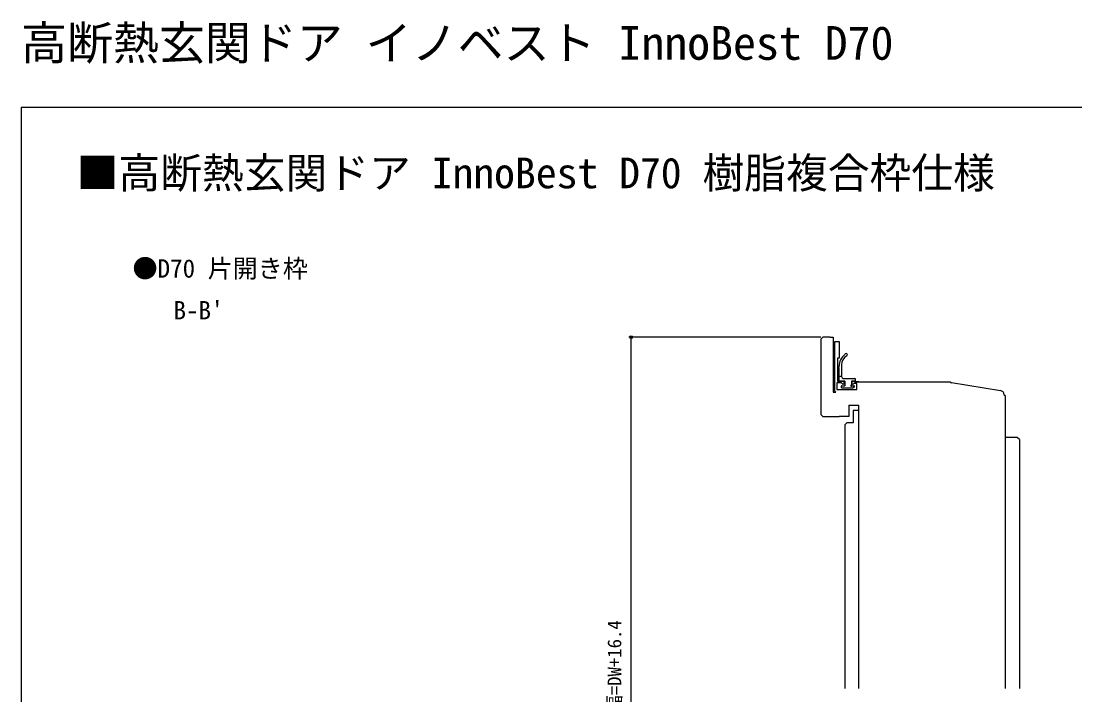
# Model space of a CAD drawing. Units: millimetres, scale not verified. Extents: x -525 to 525, y -786 to 786.
# Drawn here: x -525 to -20, y 463 to 786 of the extents above; entities that cross this region are included whole.
import ezdxf
from ezdxf.enums import TextEntityAlignment as Align

# ---------------------------------------------------------------- set-up
doc = ezdxf.new("R2010")
doc.units = ezdxf.units.MM
doc.header["$LTSCALE"] = 4
for name, color, linetype in [('0-1_USER1', 3, 'Continuous'), ('0-3_YKK_11E', 7, 'Continuous'), ('0-5_YKK_13', 4, 'Continuous'), ('0-7_YKK_D', 6, 'Continuous'), ('0-8_YKK_ZWAK', 7, 'Continuous')]:
    doc.layers.add(name, color=color, linetype=linetype)
doc.styles.add('ＭＳ ゴシック', font='')
doc.styles.get('ＭＳ ゴシック').set_extended_font_data('MS Gothic')

msp = doc.modelspace()

# ---------------------------------------------------------------- linework, layer by layer
at = {"layer": '0-3_YKK_11E'}
for p, q in [((-123.9, 612.9), (-125.834, 612.9)), ((-54.4, 606.802), (-54.4, 606.4))]:
    msp.add_line(p, q, dxfattribs=at)
for points in [[(-134.9, 608), (-135.4, 608.5), (-135.4, 632.3), (-133.4, 632.3), (-133.4, 624.3), (-134.1, 624.3), (-134.1, 613.3), (-131.1, 613.3), (-131.1, 611.9), (-131.47, 611.746), (-132.224, 612.5), (-134.4, 612.5), (-134.4, 609.3), (-124.9, 609.3), (-124.9, 612.1), (-126.376, 612.1), (-126.73, 611.746), (-127.1, 611.9), (-127.1, 613.3), (-126.4, 613.3), (-126.117, 613.1), (-125.834, 612.9), (-80.2, 612.9), (-79.9, 612.6), (-79.9, 612.347)], [(-79.9, 612.347), (-79.551, 612.643), (-56.075, 608.776)]]:
    msp.add_lwpolyline(points, dxfattribs=at)
msp.add_arc((-56.4, 606.802), 2, 360, 80.64702, dxfattribs=at)
at = {"layer": '0-5_YKK_13'}
for p, q in [((-142.2, 633.3), (-141.2, 634.3)), ((-142.2, 633.3), (-142.2, 597.3)), ((-137.7, 634.3), (-141.2, 634.3)), ((-137.7, 634.3), (-136.2, 634.3)), ((-136.2, 634.3), (-136.2, 608)), ((-132.2, 621.05), (-132.2, 615.5)), ((-133.4, 613.9), (-133.4, 619.8)), ((-132.2, 615.5), (-133.4, 615.5)), ((-130.7, 613.3), (-133.4, 613.3)), ((-132.3, 610.3), (-132.3, 610.8)), ((-132, 611.1), (-130.7, 611.1)), ((-131.2, 614.5), (-125.8, 614.5)), ((-130.7, 613.3), (-130.7, 611.1)), ((-125.8, 613.3), (-127.5, 613.3)), ((-127.5, 613.3), (-127.5, 611.4)), ((-127.2, 611.1), (-126.3, 611.1)), ((-126.088, 610.588), (-126.588, 610.088)), ((-125.5, 613.6), (-125.5, 614.2)), ((-136.2, 608), (-134.9, 608)), ((-132, 610), (-126.8, 610)), ((-53.9, 606.4), (-54.4, 606.4)), ((-53.9, 606.4), (-53.9, 466.05)), ((-128.7, 601.8), (-123.9, 601.8)), ((-123.9, 466.05), (-123.9, 601.8)), ((-141.2, 596.3), (-142.2, 597.3)), ((-141.2, 596.3), (-133.4, 596.3)), ((-130.698, 592.298), (-130.698, 466.05)), ((-48.097, 586.298), (-53.9, 586.298)), ((-47.097, 585.298), (-48.097, 586.298)), ((-47.097, 585.298), (-47.097, 466.05))]:
    msp.add_line(p, q, dxfattribs=at)
for points in [[(-128.7, 601.8), (-128.7, 596.3), (-133.4, 596.3)], [(-123.9, 599.298), (-126.698, 599.298), (-126.698, 593.298), (-129.698, 593.298), (-130.698, 592.298)]]:
    msp.add_lwpolyline(points, dxfattribs=at)
for centre, radius, start, end in [((-126.4, 620.393), 7, 126.78511, 179.9465), ((-130, 625.9), 0.6, 300.0005, 170.4391), ((-127.2, 621.05), 5, 120.0005, 180), ((-133.4, 620.1), 0.3, 89.99942, 270), ((-133.4, 613.6), 0.3, 90, 270), ((-132, 610.8), 0.3, 90, 180), ((-131.2, 615.5), 1, 180, 270), ((-127.5, 611.1), 0.3, 90, 0), ((-126.3, 610.8), 0.3, 315, 90), ((-125.8, 614.2), 0.3, 0, 90), ((-125.8, 613.6), 0.3, 270, 0), ((-132, 610.3), 0.3, 180, 270), ((-126.8, 610.3), 0.3, 270, 315)]:
    msp.add_arc(centre, radius, start, end, dxfattribs=at)
at = {"layer": '0-7_YKK_D'}
for p, q in [((-142.2, 634.3), (-234, 634.3)), ((-233, 321.4), (-233, 634.3))]:
    msp.add_line(p, q, dxfattribs=at)
msp.add_circle((-233, 634.3), 0.637, dxfattribs=at)
at = {"layer": '0-8_YKK_ZWAK'}
for p, q in [((-525, 744.3), (-525, -785.7)), ((525, 744.3), (-525, 744.3))]:
    msp.add_line(p, q, dxfattribs=at)

# ---------------------------------------------------------------- texts
at = {"layer": '0-1_USER1', "style": 'ＭＳ ゴシック'}
for s, height, p in [('高断熱玄関ドア イノベスト InnoBest D70', 16.13, (-525, 762.3)), ('■高断熱玄関ドア InnoBest D70 樹脂複合枠仕様', 14.66, (-498.397, 701.235)), ('●D70 片開き枠', 8.798, (-471.636, 660.186)), ("\u3000 B-B'", 8.798, (-470, 640.186))]:
    msp.add_text(s, height=height, dxfattribs=at).set_placement(p, align=Align.BOTTOM_LEFT)
at = {"layer": '0-7_YKK_D', "style": 'ＭＳ ゴシック'}
msp.add_text('ドア出幅=DW+16.4', height=6.598, rotation=90, dxfattribs=at).set_placement((-235.676, 426.893), align=Align.BOTTOM_LEFT)

doc.saveas('drawing.dxf')
